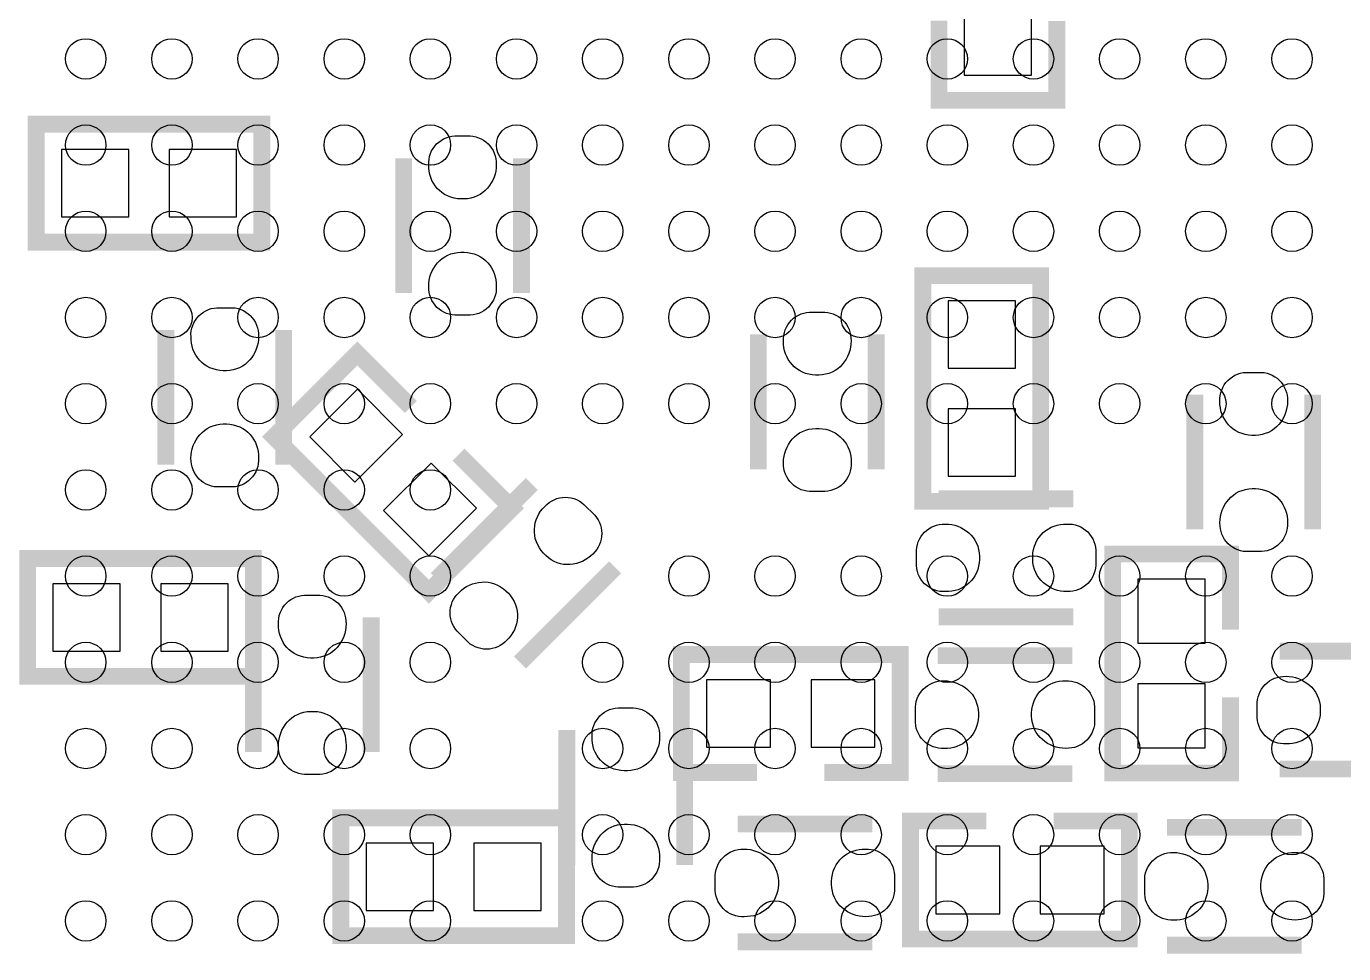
# Model space of a CAD drawing. Extents: x -0.1 to 50, y -4 to 55.
# Drawn here: x 11.78 to 21.72, y 30.02 to 37.02 of the extents above; entities that cross this region are included whole.
import ezdxf

# ---------------------------------------------------------------- set-up
doc = ezdxf.new("R2010")
doc.units = 0
for name, color, linetype in [('PG_ASSEMBLY_BOTTOM', 40, 'CONTINUOUS'), ('PIN_BOTTOM', 242, 'CONTINUOUS'), ('PIN_TOP', 84, 'CONTINUOUS')]:
    doc.layers.add(name, color=color, linetype=linetype)

msp = doc.modelspace()

# ---------------------------------------------------------------- linework, layer by layer
at = {"layer": 'PG_ASSEMBLY_BOTTOM', "const_width": 0.127}
for points in [[(18.665444, 37.059362), (18.665444, 36.458652), (19.554444, 36.458652), (19.554444, 37.055552)], [(11.855196, 36.278566), (11.855196, 35.389566), (13.556996, 35.389566), (13.556996, 36.278566), (11.855196, 36.278566)], [(14.626336, 36.02228), (14.626336, 35.00628)], [(15.515336, 35.00628), (15.515336, 36.02228)], [(18.54327, 33.434528), (19.43227, 33.434528), (19.43227, 35.136328), (18.54327, 35.136328), (18.54327, 33.434528)], [(12.833096, 34.72688), (12.833096, 33.71088)], [(13.722096, 33.71088), (13.722096, 34.72688)], [(17.302734, 34.693352), (17.302734, 33.677352)], [(18.191734, 33.677352), (18.191734, 34.693352)], [(14.681454, 34.145982), (14.27734, 34.550096), (13.64869, 33.921446), (14.816328, 32.753808), (15.444978, 33.382458), (15.040864, 33.786572)], [(20.595082, 34.239454), (20.595082, 33.223454)], [(21.484082, 33.223454), (21.484082, 34.239454)], [(15.594076, 33.5661), (14.87551, 32.847534)], [(19.679666, 33.453324), (18.663666, 33.453324)], [(20.863814, 32.466026), (20.863814, 33.037526), (19.974814, 33.037526), (19.974814, 31.386526), (20.863814, 31.386526), (20.863814, 31.958026)], [(11.790934, 33.004252), (11.790934, 32.115252), (13.492734, 32.115252), (13.492734, 33.004252), (11.790934, 33.004252)], [(15.50416, 32.218884), (16.222726, 32.93745)], [(13.492734, 32.559752), (13.492734, 31.543752)], [(14.381734, 31.543752), (14.381734, 32.559752)], [(18.663666, 32.564324), (19.679666, 32.564324)], [(17.801336, 31.390336), (18.372836, 31.390336), (18.372836, 32.279336), (16.721836, 32.279336), (16.721836, 31.390336), (17.293336, 31.390336)], [(19.671284, 32.270954), (18.655284, 32.270954)], [(22.250146, 32.30499), (21.234146, 32.30499)], [(15.858236, 31.709868), (15.858236, 30.693868)], [(16.747236, 30.693868), (16.747236, 31.709868)], [(18.655284, 31.381954), (19.671284, 31.381954)], [(21.234146, 31.41599), (22.250146, 31.41599)], [(15.854934, 30.159452), (15.854934, 31.048452), (14.153134, 31.048452), (14.153134, 30.159452), (15.854934, 30.159452)], [(18.161762, 31.002224), (17.145762, 31.002224)], [(19.021552, 31.024068), (18.450052, 31.024068), (18.450052, 30.135068), (20.101052, 30.135068), (20.101052, 31.024068), (19.529552, 31.024068)], [(21.401024, 30.976824), (20.385024, 30.976824)], [(17.145762, 30.113224), (18.161762, 30.113224)], [(20.385024, 30.087824), (21.401024, 30.087824)]]:
    msp.add_lwpolyline(points, dxfattribs=at)
at = {"layer": 'PIN_BOTTOM'}
for points in [[(18.855944, 36.649152), (19.363944, 36.649152), (19.363944, 37.157152), (18.855944, 37.157152)], [(15.324582, 35.99688), (15.325852, 35.97275), (15.324582, 35.948874), (15.321534, 35.924998), (15.3162, 35.901376), (15.30858, 35.878516), (15.299182, 35.856418), (15.287752, 35.835336), (15.274544, 35.81527), (15.259304, 35.796474), (15.242794, 35.778948), (15.224506, 35.7632), (15.204948, 35.74923), (15.182088, 35.7378), (15.158212, 35.728656), (15.133574, 35.721798), (15.108428, 35.716972), (15.083028, 35.714686), (15.057628, 35.714686), (15.032228, 35.716972), (15.007082, 35.721798), (14.982444, 35.728656), (14.958568, 35.7378), (14.935708, 35.74923), (14.915896, 35.762692), (14.897354, 35.777932), (14.880336, 35.79495), (14.865096, 35.813746), (14.851634, 35.833558), (14.840204, 35.854894), (14.830806, 35.876992), (14.823694, 35.899852), (14.818868, 35.923474), (14.816328, 35.94735), (14.816074, 35.97148), (14.81582, 35.993324), (14.818106, 36.014914), (14.822424, 36.03625), (14.829028, 36.056824), (14.837918, 36.07689), (14.848586, 36.095686), (14.861286, 36.113212), (14.875764, 36.129468), (14.89202, 36.1442), (14.909546, 36.1569), (14.928342, 36.167822), (14.948154, 36.176712), (14.968982, 36.18357), (14.990318, 36.187888), (15.011908, 36.190174), (15.128494, 36.190174), (15.14983, 36.188142), (15.170912, 36.18357), (15.191486, 36.176966), (15.211044, 36.16833), (15.22984, 36.157662), (15.247366, 36.145216), (15.263368, 36.130992), (15.277846, 36.11499), (15.290546, 36.097718), (15.301468, 36.079176), (15.310612, 36.059618), (15.31747, 36.039298), (15.322042, 36.018216)], [(12.553696, 35.580066), (12.553696, 36.088066), (12.045696, 36.088066), (12.045696, 35.580066)], [(13.366496, 35.580066), (13.366496, 36.088066), (12.858496, 36.088066), (12.858496, 35.580066)], [(14.81709, 35.03168), (14.81582, 35.05581), (14.81709, 35.079686), (14.820138, 35.103562), (14.825472, 35.127184), (14.833092, 35.150044), (14.84249, 35.172142), (14.85392, 35.193224), (14.867128, 35.21329), (14.882368, 35.232086), (14.898878, 35.249612), (14.917166, 35.26536), (14.936724, 35.27933), (14.959584, 35.29076), (14.98346, 35.299904), (15.008098, 35.306762), (15.033244, 35.311588), (15.058644, 35.313874), (15.084044, 35.313874), (15.109444, 35.311588), (15.13459, 35.306762), (15.159228, 35.299904), (15.183104, 35.29076), (15.205964, 35.27933), (15.225776, 35.265868), (15.244318, 35.250628), (15.261336, 35.23361), (15.276576, 35.214814), (15.290038, 35.195002), (15.301468, 35.173666), (15.310866, 35.151568), (15.317978, 35.128708), (15.322804, 35.105086), (15.325344, 35.08121), (15.325598, 35.05708), (15.325852, 35.035236), (15.323566, 35.013646), (15.319248, 34.99231), (15.312644, 34.971736), (15.303754, 34.95167), (15.293086, 34.932874), (15.280386, 34.915348), (15.265908, 34.899092), (15.249652, 34.88436), (15.232126, 34.87166), (15.21333, 34.860738), (15.193518, 34.851848), (15.17269, 34.84499), (15.151354, 34.840672), (15.129764, 34.838386), (15.013178, 34.838386), (14.991842, 34.840418), (14.97076, 34.84499), (14.950186, 34.851594), (14.930628, 34.86023), (14.911832, 34.870898), (14.894306, 34.883344), (14.878304, 34.897568), (14.863826, 34.91357), (14.851126, 34.930842), (14.840204, 34.949384), (14.83106, 34.968942), (14.824202, 34.989262), (14.81963, 35.010344)], [(13.531342, 34.70148), (13.532612, 34.67735), (13.531342, 34.653474), (13.528294, 34.629598), (13.52296, 34.605976), (13.51534, 34.583116), (13.505942, 34.561018), (13.494512, 34.539936), (13.481304, 34.51987), (13.466064, 34.501074), (13.449554, 34.483548), (13.431266, 34.4678), (13.411708, 34.45383), (13.388848, 34.4424), (13.364972, 34.433256), (13.340334, 34.426398), (13.315188, 34.421572), (13.289788, 34.419286), (13.264388, 34.419286), (13.238988, 34.421572), (13.213842, 34.426398), (13.189204, 34.433256), (13.165328, 34.4424), (13.142468, 34.45383), (13.122656, 34.467292), (13.104114, 34.482532), (13.087096, 34.49955), (13.071856, 34.518346), (13.058394, 34.538158), (13.046964, 34.559494), (13.037566, 34.581592), (13.030454, 34.604452), (13.025628, 34.628074), (13.023088, 34.65195), (13.022834, 34.67608), (13.02258, 34.697924), (13.024866, 34.719514), (13.029184, 34.74085), (13.035788, 34.761424), (13.044678, 34.78149), (13.055346, 34.800286), (13.068046, 34.817812), (13.082524, 34.834068), (13.09878, 34.8488), (13.116306, 34.8615), (13.135102, 34.872422), (13.154914, 34.881312), (13.175742, 34.88817), (13.197078, 34.892488), (13.218668, 34.894774), (13.335254, 34.894774), (13.35659, 34.892742), (13.377672, 34.88817), (13.398246, 34.881566), (13.417804, 34.87293), (13.4366, 34.862262), (13.454126, 34.849816), (13.470128, 34.835592), (13.484606, 34.81959), (13.497306, 34.802318), (13.508228, 34.783776), (13.517372, 34.764218), (13.52423, 34.743898), (13.528802, 34.722816)], [(19.24177, 34.945828), (18.73377, 34.945828), (18.73377, 34.437828), (19.24177, 34.437828)], [(18.00098, 34.667952), (18.00225, 34.643822), (18.00098, 34.619946), (17.997932, 34.59607), (17.992598, 34.572448), (17.984978, 34.549588), (17.97558, 34.52749), (17.96415, 34.506408), (17.950942, 34.486342), (17.935702, 34.467546), (17.919192, 34.45002), (17.900904, 34.434272), (17.881346, 34.420302), (17.858486, 34.408872), (17.83461, 34.399728), (17.809972, 34.39287), (17.784826, 34.388044), (17.759426, 34.385758), (17.734026, 34.385758), (17.708626, 34.388044), (17.68348, 34.39287), (17.658842, 34.399728), (17.634966, 34.408872), (17.612106, 34.420302), (17.592294, 34.433764), (17.573752, 34.449004), (17.556734, 34.466022), (17.541494, 34.484818), (17.528032, 34.50463), (17.516602, 34.525966), (17.507204, 34.548064), (17.500092, 34.570924), (17.495266, 34.594546), (17.492726, 34.618422), (17.492472, 34.642552), (17.492218, 34.664396), (17.494504, 34.685986), (17.498822, 34.707322), (17.505426, 34.727896), (17.514316, 34.747962), (17.524984, 34.766758), (17.537684, 34.784284), (17.552162, 34.80054), (17.568418, 34.815272), (17.585944, 34.827972), (17.60474, 34.838894), (17.624552, 34.847784), (17.64538, 34.854642), (17.666716, 34.85896), (17.688306, 34.861246), (17.804892, 34.861246), (17.826228, 34.859214), (17.84731, 34.854642), (17.867884, 34.848038), (17.887442, 34.839402), (17.906238, 34.828734), (17.923764, 34.816288), (17.939766, 34.802064), (17.954244, 34.786062), (17.966944, 34.76879), (17.977866, 34.750248), (17.98701, 34.73069), (17.993868, 34.71037), (17.99844, 34.689288)], [(21.293328, 34.214054), (21.294598, 34.189924), (21.293328, 34.166048), (21.29028, 34.142172), (21.284946, 34.11855), (21.277326, 34.09569), (21.267928, 34.073592), (21.256498, 34.05251), (21.24329, 34.032444), (21.22805, 34.013648), (21.21154, 33.996122), (21.193252, 33.980374), (21.173694, 33.966404), (21.150834, 33.954974), (21.126958, 33.94583), (21.10232, 33.938972), (21.077174, 33.934146), (21.051774, 33.93186), (21.026374, 33.93186), (21.000974, 33.934146), (20.975828, 33.938972), (20.95119, 33.94583), (20.927314, 33.954974), (20.904454, 33.966404), (20.884642, 33.979866), (20.8661, 33.995106), (20.849082, 34.012124), (20.833842, 34.03092), (20.82038, 34.050732), (20.80895, 34.072068), (20.799552, 34.094166), (20.79244, 34.117026), (20.787614, 34.140648), (20.785074, 34.164524), (20.78482, 34.188654), (20.784566, 34.210498), (20.786852, 34.232088), (20.79117, 34.253424), (20.797774, 34.273998), (20.806664, 34.294064), (20.817332, 34.31286), (20.830032, 34.330386), (20.84451, 34.346642), (20.860766, 34.361374), (20.878292, 34.374074), (20.897088, 34.384996), (20.9169, 34.393886), (20.937728, 34.400744), (20.959064, 34.405062), (20.980654, 34.407348), (21.09724, 34.407348), (21.118576, 34.405316), (21.139658, 34.400744), (21.160232, 34.39414), (21.17979, 34.385504), (21.198586, 34.374836), (21.216112, 34.36239), (21.232114, 34.348166), (21.246592, 34.332164), (21.259292, 34.314892), (21.270214, 34.29635), (21.279358, 34.276792), (21.286216, 34.256472), (21.290788, 34.23539)], [(14.25947, 33.580106), (14.61868, 33.939316), (14.27743, 34.280566), (13.91822, 33.921356)], [(19.24177, 34.133028), (18.73377, 34.133028), (18.73377, 33.625028), (19.24177, 33.625028)], [(13.02385, 33.73628), (13.02258, 33.76041), (13.02385, 33.784286), (13.026898, 33.808162), (13.032232, 33.831784), (13.039852, 33.854644), (13.04925, 33.876742), (13.06068, 33.897824), (13.073888, 33.91789), (13.089128, 33.936686), (13.105638, 33.954212), (13.123926, 33.96996), (13.143484, 33.98393), (13.166344, 33.99536), (13.19022, 34.004504), (13.214858, 34.011362), (13.240004, 34.016188), (13.265404, 34.018474), (13.290804, 34.018474), (13.316204, 34.016188), (13.34135, 34.011362), (13.365988, 34.004504), (13.389864, 33.99536), (13.412724, 33.98393), (13.432536, 33.970468), (13.451078, 33.955228), (13.468096, 33.93821), (13.483336, 33.919414), (13.496798, 33.899602), (13.508228, 33.878266), (13.517626, 33.856168), (13.524738, 33.833308), (13.529564, 33.809686), (13.532104, 33.78581), (13.532358, 33.76168), (13.532612, 33.739836), (13.530326, 33.718246), (13.526008, 33.69691), (13.519404, 33.676336), (13.510514, 33.65627), (13.499846, 33.637474), (13.487146, 33.619948), (13.472668, 33.603692), (13.456412, 33.58896), (13.438886, 33.57626), (13.42009, 33.565338), (13.400278, 33.556448), (13.37945, 33.54959), (13.358114, 33.545272), (13.336524, 33.542986), (13.219938, 33.542986), (13.198602, 33.545018), (13.17752, 33.54959), (13.156946, 33.556194), (13.137388, 33.56483), (13.118592, 33.575498), (13.101066, 33.587944), (13.085064, 33.602168), (13.070586, 33.61817), (13.057886, 33.635442), (13.046964, 33.653984), (13.03782, 33.673542), (13.030962, 33.693862), (13.02639, 33.714944)], [(17.493488, 33.702752), (17.492218, 33.726882), (17.493488, 33.750758), (17.496536, 33.774634), (17.50187, 33.798256), (17.50949, 33.821116), (17.518888, 33.843214), (17.530318, 33.864296), (17.543526, 33.884362), (17.558766, 33.903158), (17.575276, 33.920684), (17.593564, 33.936432), (17.613122, 33.950402), (17.635982, 33.961832), (17.659858, 33.970976), (17.684496, 33.977834), (17.709642, 33.98266), (17.735042, 33.984946), (17.760442, 33.984946), (17.785842, 33.98266), (17.810988, 33.977834), (17.835626, 33.970976), (17.859502, 33.961832), (17.882362, 33.950402), (17.902174, 33.93694), (17.920716, 33.9217), (17.937734, 33.904682), (17.952974, 33.885886), (17.966436, 33.866074), (17.977866, 33.844738), (17.987264, 33.82264), (17.994376, 33.79978), (17.999202, 33.776158), (18.001742, 33.752282), (18.001996, 33.728152), (18.00225, 33.706308), (17.999964, 33.684718), (17.995646, 33.663382), (17.989042, 33.642808), (17.980152, 33.622742), (17.969484, 33.603946), (17.956784, 33.58642), (17.942306, 33.570164), (17.92605, 33.555432), (17.908524, 33.542732), (17.889728, 33.53181), (17.869916, 33.52292), (17.849088, 33.516062), (17.827752, 33.511744), (17.806162, 33.509458), (17.689576, 33.509458), (17.66824, 33.51149), (17.647158, 33.516062), (17.626584, 33.522666), (17.607026, 33.531302), (17.58823, 33.54197), (17.570704, 33.554416), (17.554702, 33.56864), (17.540224, 33.584642), (17.527524, 33.601914), (17.516602, 33.620456), (17.507458, 33.640014), (17.5006, 33.660334), (17.496028, 33.681416)], [(14.816238, 33.023338), (15.175448, 33.382548), (14.834198, 33.723798), (14.474988, 33.364588)], [(20.785836, 33.248854), (20.784566, 33.272984), (20.785836, 33.29686), (20.788884, 33.320736), (20.794218, 33.344358), (20.801838, 33.367218), (20.811236, 33.389316), (20.822666, 33.410398), (20.835874, 33.430464), (20.851114, 33.44926), (20.867624, 33.466786), (20.885912, 33.482534), (20.90547, 33.496504), (20.92833, 33.507934), (20.952206, 33.517078), (20.976844, 33.523936), (21.00199, 33.528762), (21.02739, 33.531048), (21.05279, 33.531048), (21.07819, 33.528762), (21.103336, 33.523936), (21.127974, 33.517078), (21.15185, 33.507934), (21.17471, 33.496504), (21.194522, 33.483042), (21.213064, 33.467802), (21.230082, 33.450784), (21.245322, 33.431988), (21.258784, 33.412176), (21.270214, 33.39084), (21.279612, 33.368742), (21.286724, 33.345882), (21.29155, 33.32226), (21.29409, 33.298384), (21.294344, 33.274254), (21.294598, 33.25241), (21.292312, 33.23082), (21.287994, 33.209484), (21.28139, 33.18891), (21.2725, 33.168844), (21.261832, 33.150048), (21.249132, 33.132522), (21.234654, 33.116266), (21.218398, 33.101534), (21.200872, 33.088834), (21.182076, 33.077912), (21.162264, 33.069022), (21.141436, 33.062164), (21.1201, 33.057846), (21.09851, 33.05556), (20.981924, 33.05556), (20.960588, 33.057592), (20.939506, 33.062164), (20.918932, 33.068768), (20.899374, 33.077404), (20.880578, 33.088072), (20.863052, 33.100518), (20.84705, 33.114742), (20.832572, 33.130744), (20.819872, 33.148016), (20.80895, 33.166558), (20.799806, 33.186116), (20.792948, 33.206436), (20.788376, 33.227518)], [(16.069818, 33.05429), (16.053816, 33.03651), (16.036036, 33.020508), (16.016986, 33.005776), (15.996412, 32.992822), (15.974822, 32.9819), (15.95247, 32.97301), (15.92961, 32.966152), (15.905988, 32.961326), (15.882112, 32.958786), (15.857982, 32.958024), (15.833852, 32.959802), (15.81023, 32.963866), (15.785846, 32.971994), (15.762478, 32.982408), (15.74038, 32.994854), (15.719044, 33.009332), (15.699486, 33.025588), (15.681452, 33.043622), (15.665196, 33.06318), (15.650718, 33.084262), (15.638272, 33.106614), (15.627858, 33.129982), (15.61973, 33.154112), (15.615158, 33.177734), (15.612872, 33.20161), (15.612872, 33.22574), (15.615412, 33.24987), (15.619984, 33.273238), (15.626842, 33.296606), (15.635986, 33.318704), (15.647162, 33.34004), (15.66037, 33.360106), (15.675356, 33.378648), (15.692374, 33.39592), (15.707614, 33.411668), (15.724378, 33.425384), (15.742666, 33.437322), (15.761716, 33.447228), (15.78229, 33.455102), (15.803118, 33.460944), (15.824454, 33.464246), (15.846298, 33.465516), (15.868142, 33.4645), (15.889478, 33.460944), (15.91056, 33.455356), (15.93088, 33.447736), (15.950438, 33.43783), (15.968472, 33.425892), (15.98549, 33.412176), (16.067786, 33.329626), (16.081502, 33.313116), (16.093186, 33.295082), (16.103092, 33.275778), (16.110712, 33.255966), (16.116554, 33.235138), (16.12011, 33.213802), (16.12138, 33.192466), (16.120364, 33.170876), (16.117062, 33.149794), (16.111728, 33.128966), (16.104362, 33.108646), (16.09471, 33.089342), (16.083026, 33.071308)], [(18.689066, 33.26257), (18.713196, 33.26384), (18.737072, 33.26257), (18.760948, 33.259522), (18.78457, 33.254188), (18.80743, 33.246568), (18.829528, 33.23717), (18.85061, 33.22574), (18.870676, 33.212532), (18.889472, 33.197292), (18.906998, 33.180782), (18.922746, 33.162494), (18.936716, 33.142936), (18.948146, 33.120076), (18.95729, 33.0962), (18.964148, 33.071562), (18.968974, 33.046416), (18.97126, 33.021016), (18.97126, 32.995616), (18.968974, 32.970216), (18.964148, 32.94507), (18.95729, 32.920432), (18.948146, 32.896556), (18.936716, 32.873696), (18.923254, 32.853884), (18.908014, 32.835342), (18.890996, 32.818324), (18.8722, 32.803084), (18.852388, 32.789622), (18.831052, 32.778192), (18.808954, 32.768794), (18.786094, 32.761682), (18.762472, 32.756856), (18.738596, 32.754316), (18.714466, 32.754062), (18.692622, 32.753808), (18.671032, 32.756094), (18.649696, 32.760412), (18.629122, 32.767016), (18.609056, 32.775906), (18.59026, 32.786574), (18.572734, 32.799274), (18.556478, 32.813752), (18.541746, 32.830008), (18.529046, 32.847534), (18.518124, 32.86633), (18.509234, 32.886142), (18.502376, 32.90697), (18.498058, 32.928306), (18.495772, 32.949896), (18.495772, 33.066482), (18.497804, 33.087818), (18.502376, 33.1089), (18.50898, 33.129474), (18.517616, 33.149032), (18.528284, 33.167828), (18.54073, 33.185354), (18.554954, 33.201356), (18.570956, 33.215834), (18.588228, 33.228534), (18.60677, 33.239456), (18.626328, 33.2486), (18.646648, 33.255458), (18.66773, 33.26003)], [(19.654266, 32.755078), (19.630136, 32.753808), (19.60626, 32.755078), (19.582384, 32.758126), (19.558762, 32.76346), (19.535902, 32.77108), (19.513804, 32.780478), (19.492722, 32.791908), (19.472656, 32.805116), (19.45386, 32.820356), (19.436334, 32.836866), (19.420586, 32.855154), (19.406616, 32.874712), (19.395186, 32.897572), (19.386042, 32.921448), (19.379184, 32.946086), (19.374358, 32.971232), (19.372072, 32.996632), (19.372072, 33.022032), (19.374358, 33.047432), (19.379184, 33.072578), (19.386042, 33.097216), (19.395186, 33.121092), (19.406616, 33.143952), (19.420078, 33.163764), (19.435318, 33.182306), (19.452336, 33.199324), (19.471132, 33.214564), (19.490944, 33.228026), (19.51228, 33.239456), (19.534378, 33.248854), (19.557238, 33.255966), (19.58086, 33.260792), (19.604736, 33.263332), (19.628866, 33.263586), (19.65071, 33.26384), (19.6723, 33.261554), (19.693636, 33.257236), (19.71421, 33.250632), (19.734276, 33.241742), (19.753072, 33.231074), (19.770598, 33.218374), (19.786854, 33.203896), (19.801586, 33.18764), (19.814286, 33.170114), (19.825208, 33.151318), (19.834098, 33.131506), (19.840956, 33.110678), (19.845274, 33.089342), (19.84756, 33.067752), (19.84756, 32.951166), (19.845528, 32.92983), (19.840956, 32.908748), (19.834352, 32.888174), (19.825716, 32.868616), (19.815048, 32.84982), (19.802602, 32.832294), (19.788378, 32.816292), (19.772376, 32.801814), (19.755104, 32.789114), (19.736562, 32.778192), (19.717004, 32.769048), (19.696684, 32.76219), (19.675602, 32.757618)], [(12.489434, 32.305752), (12.489434, 32.813752), (11.981434, 32.813752), (11.981434, 32.305752)], [(13.302234, 32.305752), (13.302234, 32.813752), (12.794234, 32.813752), (12.794234, 32.305752)], [(15.028418, 32.730694), (15.04442, 32.748474), (15.0622, 32.764476), (15.08125, 32.779208), (15.101824, 32.792162), (15.123414, 32.803084), (15.145766, 32.811974), (15.168626, 32.818832), (15.192248, 32.823658), (15.216124, 32.826198), (15.240254, 32.82696), (15.264384, 32.825182), (15.288006, 32.821118), (15.31239, 32.81299), (15.335758, 32.802576), (15.357856, 32.79013), (15.379192, 32.775652), (15.39875, 32.759396), (15.416784, 32.741362), (15.43304, 32.721804), (15.447518, 32.700722), (15.459964, 32.67837), (15.470378, 32.655002), (15.478506, 32.630872), (15.483078, 32.60725), (15.485364, 32.583374), (15.485364, 32.559244), (15.482824, 32.535114), (15.478252, 32.511746), (15.471394, 32.488378), (15.46225, 32.46628), (15.451074, 32.444944), (15.437866, 32.424878), (15.42288, 32.406336), (15.405862, 32.389064), (15.390622, 32.373316), (15.373858, 32.3596), (15.35557, 32.347662), (15.33652, 32.337756), (15.315946, 32.329882), (15.295118, 32.32404), (15.273782, 32.320738), (15.251938, 32.319468), (15.230094, 32.320484), (15.208758, 32.32404), (15.187676, 32.329628), (15.167356, 32.337248), (15.147798, 32.347154), (15.129764, 32.359092), (15.112746, 32.372808), (15.03045, 32.455358), (15.016734, 32.471868), (15.00505, 32.489902), (14.995144, 32.509206), (14.987524, 32.529018), (14.981682, 32.549846), (14.978126, 32.571182), (14.976856, 32.592518), (14.977872, 32.614108), (14.981174, 32.63519), (14.986508, 32.656018), (14.993874, 32.676338), (15.003526, 32.695642), (15.01521, 32.713676)], [(20.165314, 32.364426), (20.673314, 32.364426), (20.673314, 32.847026), (20.165314, 32.847026)], [(14.19098, 32.534352), (14.19225, 32.510222), (14.19098, 32.486346), (14.187932, 32.46247), (14.182598, 32.438848), (14.174978, 32.415988), (14.16558, 32.39389), (14.15415, 32.372808), (14.140942, 32.352742), (14.125702, 32.333946), (14.109192, 32.31642), (14.090904, 32.300672), (14.071346, 32.286702), (14.048486, 32.275272), (14.02461, 32.266128), (13.999972, 32.25927), (13.974826, 32.254444), (13.949426, 32.252158), (13.924026, 32.252158), (13.898626, 32.254444), (13.87348, 32.25927), (13.848842, 32.266128), (13.824966, 32.275272), (13.802106, 32.286702), (13.782294, 32.300164), (13.763752, 32.315404), (13.746734, 32.332422), (13.731494, 32.351218), (13.718032, 32.37103), (13.706602, 32.392366), (13.697204, 32.414464), (13.690092, 32.437324), (13.685266, 32.460946), (13.682726, 32.484822), (13.682472, 32.508952), (13.682218, 32.530796), (13.684504, 32.552386), (13.688822, 32.573722), (13.695426, 32.594296), (13.704316, 32.614362), (13.714984, 32.633158), (13.727684, 32.650684), (13.742162, 32.66694), (13.758418, 32.681672), (13.775944, 32.694372), (13.79474, 32.705294), (13.814552, 32.714184), (13.83538, 32.721042), (13.856716, 32.72536), (13.878306, 32.727646), (13.994892, 32.727646), (14.016228, 32.725614), (14.03731, 32.721042), (14.057884, 32.714438), (14.077442, 32.705802), (14.096238, 32.695134), (14.113764, 32.682688), (14.129766, 32.668464), (14.144244, 32.652462), (14.156944, 32.63519), (14.167866, 32.616648), (14.17701, 32.59709), (14.183868, 32.57677), (14.18844, 32.555688)], [(21.259546, 32.114236), (21.283676, 32.115506), (21.307552, 32.114236), (21.331428, 32.111188), (21.35505, 32.105854), (21.37791, 32.098234), (21.400008, 32.088836), (21.42109, 32.077406), (21.441156, 32.064198), (21.459952, 32.048958), (21.477478, 32.032448), (21.493226, 32.01416), (21.507196, 31.994602), (21.518626, 31.971742), (21.52777, 31.947866), (21.534628, 31.923228), (21.539454, 31.898082), (21.54174, 31.872682), (21.54174, 31.847282), (21.539454, 31.821882), (21.534628, 31.796736), (21.52777, 31.772098), (21.518626, 31.748222), (21.507196, 31.725362), (21.493734, 31.70555), (21.478494, 31.687008), (21.461476, 31.66999), (21.44268, 31.65475), (21.422868, 31.641288), (21.401532, 31.629858), (21.379434, 31.62046), (21.356574, 31.613348), (21.332952, 31.608522), (21.309076, 31.605982), (21.284946, 31.605728), (21.263102, 31.605474), (21.241512, 31.60776), (21.220176, 31.612078), (21.199602, 31.618682), (21.179536, 31.627572), (21.16074, 31.63824), (21.143214, 31.65094), (21.126958, 31.665418), (21.112226, 31.681674), (21.099526, 31.6992), (21.088604, 31.717996), (21.079714, 31.737808), (21.072856, 31.758636), (21.068538, 31.779972), (21.066252, 31.801562), (21.066252, 31.918148), (21.068284, 31.939484), (21.072856, 31.960566), (21.07946, 31.98114), (21.088096, 32.000698), (21.098764, 32.019494), (21.11121, 32.03702), (21.125434, 32.053022), (21.141436, 32.0675), (21.158708, 32.0802), (21.17725, 32.091122), (21.196808, 32.100266), (21.217128, 32.107124), (21.23821, 32.111696)], [(16.912336, 32.088836), (16.912336, 31.580836), (17.394936, 31.580836), (17.394936, 32.088836)], [(17.699736, 32.088836), (17.699736, 31.580836), (18.182336, 31.580836), (18.182336, 32.088836)], [(18.680684, 32.0802), (18.704814, 32.08147), (18.72869, 32.0802), (18.752566, 32.077152), (18.776188, 32.071818), (18.799048, 32.064198), (18.821146, 32.0548), (18.842228, 32.04337), (18.862294, 32.030162), (18.88109, 32.014922), (18.898616, 31.998412), (18.914364, 31.980124), (18.928334, 31.960566), (18.939764, 31.937706), (18.948908, 31.91383), (18.955766, 31.889192), (18.960592, 31.864046), (18.962878, 31.838646), (18.962878, 31.813246), (18.960592, 31.787846), (18.955766, 31.7627), (18.948908, 31.738062), (18.939764, 31.714186), (18.928334, 31.691326), (18.914872, 31.671514), (18.899632, 31.652972), (18.882614, 31.635954), (18.863818, 31.620714), (18.844006, 31.607252), (18.82267, 31.595822), (18.800572, 31.586424), (18.777712, 31.579312), (18.75409, 31.574486), (18.730214, 31.571946), (18.706084, 31.571692), (18.68424, 31.571438), (18.66265, 31.573724), (18.641314, 31.578042), (18.62074, 31.584646), (18.600674, 31.593536), (18.581878, 31.604204), (18.564352, 31.616904), (18.548096, 31.631382), (18.533364, 31.647638), (18.520664, 31.665164), (18.509742, 31.68396), (18.500852, 31.703772), (18.493994, 31.7246), (18.489676, 31.745936), (18.48739, 31.767526), (18.48739, 31.884112), (18.489422, 31.905448), (18.493994, 31.92653), (18.500598, 31.947104), (18.509234, 31.966662), (18.519902, 31.985458), (18.532348, 32.002984), (18.546572, 32.018986), (18.562574, 32.033464), (18.579846, 32.046164), (18.598388, 32.057086), (18.617946, 32.06623), (18.638266, 32.073088), (18.659348, 32.07766)], [(19.645884, 31.572708), (19.621754, 31.571438), (19.597878, 31.572708), (19.574002, 31.575756), (19.55038, 31.58109), (19.52752, 31.58871), (19.505422, 31.598108), (19.48434, 31.609538), (19.464274, 31.622746), (19.445478, 31.637986), (19.427952, 31.654496), (19.412204, 31.672784), (19.398234, 31.692342), (19.386804, 31.715202), (19.37766, 31.739078), (19.370802, 31.763716), (19.365976, 31.788862), (19.36369, 31.814262), (19.36369, 31.839662), (19.365976, 31.865062), (19.370802, 31.890208), (19.37766, 31.914846), (19.386804, 31.938722), (19.398234, 31.961582), (19.411696, 31.981394), (19.426936, 31.999936), (19.443954, 32.016954), (19.46275, 32.032194), (19.482562, 32.045656), (19.503898, 32.057086), (19.525996, 32.066484), (19.548856, 32.073596), (19.572478, 32.078422), (19.596354, 32.080962), (19.620484, 32.081216), (19.642328, 32.08147), (19.663918, 32.079184), (19.685254, 32.074866), (19.705828, 32.068262), (19.725894, 32.059372), (19.74469, 32.048704), (19.762216, 32.036004), (19.778472, 32.021526), (19.793204, 32.00527), (19.805904, 31.987744), (19.816826, 31.968948), (19.825716, 31.949136), (19.832574, 31.928308), (19.836892, 31.906972), (19.839178, 31.885382), (19.839178, 31.768796), (19.837146, 31.74746), (19.832574, 31.726378), (19.82597, 31.705804), (19.817334, 31.686246), (19.806666, 31.66745), (19.79422, 31.649924), (19.779996, 31.633922), (19.763994, 31.619444), (19.746722, 31.606744), (19.72818, 31.595822), (19.708622, 31.586678), (19.688302, 31.57982), (19.66722, 31.575248)], [(20.165314, 31.577026), (20.673314, 31.577026), (20.673314, 32.059626), (20.165314, 32.059626)], [(13.683488, 31.569152), (13.682218, 31.593282), (13.683488, 31.617158), (13.686536, 31.641034), (13.69187, 31.664656), (13.69949, 31.687516), (13.708888, 31.709614), (13.720318, 31.730696), (13.733526, 31.750762), (13.748766, 31.769558), (13.765276, 31.787084), (13.783564, 31.802832), (13.803122, 31.816802), (13.825982, 31.828232), (13.849858, 31.837376), (13.874496, 31.844234), (13.899642, 31.84906), (13.925042, 31.851346), (13.950442, 31.851346), (13.975842, 31.84906), (14.000988, 31.844234), (14.025626, 31.837376), (14.049502, 31.828232), (14.072362, 31.816802), (14.092174, 31.80334), (14.110716, 31.7881), (14.127734, 31.771082), (14.142974, 31.752286), (14.156436, 31.732474), (14.167866, 31.711138), (14.177264, 31.68904), (14.184376, 31.66618), (14.189202, 31.642558), (14.191742, 31.618682), (14.191996, 31.594552), (14.19225, 31.572708), (14.189964, 31.551118), (14.185646, 31.529782), (14.179042, 31.509208), (14.170152, 31.489142), (14.159484, 31.470346), (14.146784, 31.45282), (14.132306, 31.436564), (14.11605, 31.421832), (14.098524, 31.409132), (14.079728, 31.39821), (14.059916, 31.38932), (14.039088, 31.382462), (14.017752, 31.378144), (13.996162, 31.375858), (13.879576, 31.375858), (13.85824, 31.37789), (13.837158, 31.382462), (13.816584, 31.389066), (13.797026, 31.397702), (13.77823, 31.40837), (13.760704, 31.420816), (13.744702, 31.43504), (13.730224, 31.451042), (13.717524, 31.468314), (13.706602, 31.486856), (13.697458, 31.506414), (13.6906, 31.526734), (13.686028, 31.547816)], [(16.556482, 31.684468), (16.557752, 31.660338), (16.556482, 31.636462), (16.553434, 31.612586), (16.5481, 31.588964), (16.54048, 31.566104), (16.531082, 31.544006), (16.519652, 31.522924), (16.506444, 31.502858), (16.491204, 31.484062), (16.474694, 31.466536), (16.456406, 31.450788), (16.436848, 31.436818), (16.413988, 31.425388), (16.390112, 31.416244), (16.365474, 31.409386), (16.340328, 31.40456), (16.314928, 31.402274), (16.289528, 31.402274), (16.264128, 31.40456), (16.238982, 31.409386), (16.214344, 31.416244), (16.190468, 31.425388), (16.167608, 31.436818), (16.147796, 31.45028), (16.129254, 31.46552), (16.112236, 31.482538), (16.096996, 31.501334), (16.083534, 31.521146), (16.072104, 31.542482), (16.062706, 31.56458), (16.055594, 31.58744), (16.050768, 31.611062), (16.048228, 31.634938), (16.047974, 31.659068), (16.04772, 31.680912), (16.050006, 31.702502), (16.054324, 31.723838), (16.060928, 31.744412), (16.069818, 31.764478), (16.080486, 31.783274), (16.093186, 31.8008), (16.107664, 31.817056), (16.12392, 31.831788), (16.141446, 31.844488), (16.160242, 31.85541), (16.180054, 31.8643), (16.200882, 31.871158), (16.222218, 31.875476), (16.243808, 31.877762), (16.360394, 31.877762), (16.38173, 31.87573), (16.402812, 31.871158), (16.423386, 31.864554), (16.442944, 31.855918), (16.46174, 31.84525), (16.479266, 31.832804), (16.495268, 31.81858), (16.509746, 31.802578), (16.522446, 31.785306), (16.533368, 31.766764), (16.542512, 31.747206), (16.54937, 31.726886), (16.553942, 31.705804)], [(16.04899, 30.719268), (16.04772, 30.743398), (16.04899, 30.767274), (16.052038, 30.79115), (16.057372, 30.814772), (16.064992, 30.837632), (16.07439, 30.85973), (16.08582, 30.880812), (16.099028, 30.900878), (16.114268, 30.919674), (16.130778, 30.9372), (16.149066, 30.952948), (16.168624, 30.966918), (16.191484, 30.978348), (16.21536, 30.987492), (16.239998, 30.99435), (16.265144, 30.999176), (16.290544, 31.001462), (16.315944, 31.001462), (16.341344, 30.999176), (16.36649, 30.99435), (16.391128, 30.987492), (16.415004, 30.978348), (16.437864, 30.966918), (16.457676, 30.953456), (16.476218, 30.938216), (16.493236, 30.921198), (16.508476, 30.902402), (16.521938, 30.88259), (16.533368, 30.861254), (16.542766, 30.839156), (16.549878, 30.816296), (16.554704, 30.792674), (16.557244, 30.768798), (16.557498, 30.744668), (16.557752, 30.722824), (16.555466, 30.701234), (16.551148, 30.679898), (16.544544, 30.659324), (16.535654, 30.639258), (16.524986, 30.620462), (16.512286, 30.602936), (16.497808, 30.58668), (16.481552, 30.571948), (16.464026, 30.559248), (16.44523, 30.548326), (16.425418, 30.539436), (16.40459, 30.532578), (16.383254, 30.52826), (16.361664, 30.525974), (16.245078, 30.525974), (16.223742, 30.528006), (16.20266, 30.532578), (16.182086, 30.539182), (16.162528, 30.547818), (16.143732, 30.558486), (16.126206, 30.570932), (16.110204, 30.585156), (16.095726, 30.601158), (16.083026, 30.61843), (16.072104, 30.636972), (16.06296, 30.65653), (16.056102, 30.67685), (16.05153, 30.697932)], [(14.343634, 30.857952), (14.343634, 30.349952), (14.851634, 30.349952), (14.851634, 30.857952)], [(15.156434, 30.857952), (15.156434, 30.349952), (15.664434, 30.349952), (15.664434, 30.857952)], [(17.171162, 30.81147), (17.195292, 30.81274), (17.219168, 30.81147), (17.243044, 30.808422), (17.266666, 30.803088), (17.289526, 30.795468), (17.311624, 30.78607), (17.332706, 30.77464), (17.352772, 30.761432), (17.371568, 30.746192), (17.389094, 30.729682), (17.404842, 30.711394), (17.418812, 30.691836), (17.430242, 30.668976), (17.439386, 30.6451), (17.446244, 30.620462), (17.45107, 30.595316), (17.453356, 30.569916), (17.453356, 30.544516), (17.45107, 30.519116), (17.446244, 30.49397), (17.439386, 30.469332), (17.430242, 30.445456), (17.418812, 30.422596), (17.40535, 30.402784), (17.39011, 30.384242), (17.373092, 30.367224), (17.354296, 30.351984), (17.334484, 30.338522), (17.313148, 30.327092), (17.29105, 30.317694), (17.26819, 30.310582), (17.244568, 30.305756), (17.220692, 30.303216), (17.196562, 30.302962), (17.174718, 30.302708), (17.153128, 30.304994), (17.131792, 30.309312), (17.111218, 30.315916), (17.091152, 30.324806), (17.072356, 30.335474), (17.05483, 30.348174), (17.038574, 30.362652), (17.023842, 30.378908), (17.011142, 30.396434), (17.00022, 30.41523), (16.99133, 30.435042), (16.984472, 30.45587), (16.980154, 30.477206), (16.977868, 30.498796), (16.977868, 30.615382), (16.9799, 30.636718), (16.984472, 30.6578), (16.991076, 30.678374), (16.999712, 30.697932), (17.01038, 30.716728), (17.022826, 30.734254), (17.03705, 30.750256), (17.053052, 30.764734), (17.070324, 30.777434), (17.088866, 30.788356), (17.108424, 30.7975), (17.128744, 30.804358), (17.149826, 30.80893)], [(18.136362, 30.303978), (18.112232, 30.302708), (18.088356, 30.303978), (18.06448, 30.307026), (18.040858, 30.31236), (18.017998, 30.31998), (17.9959, 30.329378), (17.974818, 30.340808), (17.954752, 30.354016), (17.935956, 30.369256), (17.91843, 30.385766), (17.902682, 30.404054), (17.888712, 30.423612), (17.877282, 30.446472), (17.868138, 30.470348), (17.86128, 30.494986), (17.856454, 30.520132), (17.854168, 30.545532), (17.854168, 30.570932), (17.856454, 30.596332), (17.86128, 30.621478), (17.868138, 30.646116), (17.877282, 30.669992), (17.888712, 30.692852), (17.902174, 30.712664), (17.917414, 30.731206), (17.934432, 30.748224), (17.953228, 30.763464), (17.97304, 30.776926), (17.994376, 30.788356), (18.016474, 30.797754), (18.039334, 30.804866), (18.062956, 30.809692), (18.086832, 30.812232), (18.110962, 30.812486), (18.132806, 30.81274), (18.154396, 30.810454), (18.175732, 30.806136), (18.196306, 30.799532), (18.216372, 30.790642), (18.235168, 30.779974), (18.252694, 30.767274), (18.26895, 30.752796), (18.283682, 30.73654), (18.296382, 30.719014), (18.307304, 30.700218), (18.316194, 30.680406), (18.323052, 30.659578), (18.32737, 30.638242), (18.329656, 30.616652), (18.329656, 30.500066), (18.327624, 30.47873), (18.323052, 30.457648), (18.316448, 30.437074), (18.307812, 30.417516), (18.297144, 30.39872), (18.284698, 30.381194), (18.270474, 30.365192), (18.254472, 30.350714), (18.2372, 30.338014), (18.218658, 30.327092), (18.1991, 30.317948), (18.17878, 30.31109), (18.157698, 30.306518)], [(19.123152, 30.325568), (19.123152, 30.833568), (18.640552, 30.833568), (18.640552, 30.325568)], [(19.910552, 30.325568), (19.910552, 30.833568), (19.427952, 30.833568), (19.427952, 30.325568)], [(20.410424, 30.78607), (20.434554, 30.78734), (20.45843, 30.78607), (20.482306, 30.783022), (20.505928, 30.777688), (20.528788, 30.770068), (20.550886, 30.76067), (20.571968, 30.74924), (20.592034, 30.736032), (20.61083, 30.720792), (20.628356, 30.704282), (20.644104, 30.685994), (20.658074, 30.666436), (20.669504, 30.643576), (20.678648, 30.6197), (20.685506, 30.595062), (20.690332, 30.569916), (20.692618, 30.544516), (20.692618, 30.519116), (20.690332, 30.493716), (20.685506, 30.46857), (20.678648, 30.443932), (20.669504, 30.420056), (20.658074, 30.397196), (20.644612, 30.377384), (20.629372, 30.358842), (20.612354, 30.341824), (20.593558, 30.326584), (20.573746, 30.313122), (20.55241, 30.301692), (20.530312, 30.292294), (20.507452, 30.285182), (20.48383, 30.280356), (20.459954, 30.277816), (20.435824, 30.277562), (20.41398, 30.277308), (20.39239, 30.279594), (20.371054, 30.283912), (20.35048, 30.290516), (20.330414, 30.299406), (20.311618, 30.310074), (20.294092, 30.322774), (20.277836, 30.337252), (20.263104, 30.353508), (20.250404, 30.371034), (20.239482, 30.38983), (20.230592, 30.409642), (20.223734, 30.43047), (20.219416, 30.451806), (20.21713, 30.473396), (20.21713, 30.589982), (20.219162, 30.611318), (20.223734, 30.6324), (20.230338, 30.652974), (20.238974, 30.672532), (20.249642, 30.691328), (20.262088, 30.708854), (20.276312, 30.724856), (20.292314, 30.739334), (20.309586, 30.752034), (20.328128, 30.762956), (20.347686, 30.7721), (20.368006, 30.778958), (20.389088, 30.78353)], [(21.375624, 30.278578), (21.351494, 30.277308), (21.327618, 30.278578), (21.303742, 30.281626), (21.28012, 30.28696), (21.25726, 30.29458), (21.235162, 30.303978), (21.21408, 30.315408), (21.194014, 30.328616), (21.175218, 30.343856), (21.157692, 30.360366), (21.141944, 30.378654), (21.127974, 30.398212), (21.116544, 30.421072), (21.1074, 30.444948), (21.100542, 30.469586), (21.095716, 30.494732), (21.09343, 30.520132), (21.09343, 30.545532), (21.095716, 30.570932), (21.100542, 30.596078), (21.1074, 30.620716), (21.116544, 30.644592), (21.127974, 30.667452), (21.141436, 30.687264), (21.156676, 30.705806), (21.173694, 30.722824), (21.19249, 30.738064), (21.212302, 30.751526), (21.233638, 30.762956), (21.255736, 30.772354), (21.278596, 30.779466), (21.302218, 30.784292), (21.326094, 30.786832), (21.350224, 30.787086), (21.372068, 30.78734), (21.393658, 30.785054), (21.414994, 30.780736), (21.435568, 30.774132), (21.455634, 30.765242), (21.47443, 30.754574), (21.491956, 30.741874), (21.508212, 30.727396), (21.522944, 30.71114), (21.535644, 30.693614), (21.546566, 30.674818), (21.555456, 30.655006), (21.562314, 30.634178), (21.566632, 30.612842), (21.568918, 30.591252), (21.568918, 30.474666), (21.566886, 30.45333), (21.562314, 30.432248), (21.55571, 30.411674), (21.547074, 30.392116), (21.536406, 30.37332), (21.52396, 30.355794), (21.509736, 30.339792), (21.493734, 30.325314), (21.476462, 30.312614), (21.45792, 30.301692), (21.438362, 30.292548), (21.418042, 30.28569), (21.39696, 30.281118)]]:
    msp.add_lwpolyline(points, close=True, dxfattribs=at)
at = {"layer": 'PIN_TOP'}
for centre in [(12.228576, 36.771072), (12.878562, 36.771072), (13.528548, 36.771072), (14.178534, 36.771072), (14.82852, 36.771072), (15.478506, 36.771072), (16.128492, 36.771072), (16.778478, 36.771072), (17.428464, 36.771072), (18.07845, 36.771072), (18.728436, 36.771072), (19.378422, 36.771072), (20.028408, 36.771072), (20.678394, 36.771072), (21.328634, 36.771072), (12.228576, 36.121086), (12.878562, 36.121086), (13.528548, 36.121086), (14.178534, 36.121086), (14.82852, 36.121086), (15.478506, 36.121086), (16.128492, 36.121086), (16.778478, 36.121086), (17.428464, 36.121086), (18.07845, 36.121086), (18.728436, 36.121086), (19.378422, 36.121086), (20.028408, 36.121086), (20.678394, 36.121086), (21.328634, 36.121086), (12.228576, 35.4711), (12.878562, 35.4711), (13.528548, 35.4711), (14.178534, 35.4711), (14.82852, 35.4711), (15.478506, 35.4711), (16.128492, 35.4711), (16.778478, 35.4711), (17.428464, 35.4711), (18.07845, 35.4711), (18.728436, 35.4711), (19.378422, 35.4711), (20.028408, 35.4711), (20.678394, 35.4711), (21.328634, 35.4711), (12.228576, 34.821114), (12.878562, 34.821114), (13.528548, 34.821114), (14.178534, 34.821114), (14.82852, 34.821114), (15.478506, 34.821114), (16.128492, 34.821114), (16.778478, 34.821114), (17.428464, 34.821114), (18.07845, 34.821114), (18.728436, 34.821114), (19.378422, 34.821114), (20.028408, 34.821114), (20.678394, 34.821114), (21.328634, 34.821114), (12.228576, 34.171128), (12.878562, 34.171128), (13.528548, 34.171128), (14.178534, 34.171128), (14.82852, 34.171128), (15.478506, 34.171128), (16.128492, 34.171128), (16.778478, 34.171128), (17.428464, 34.171128), (18.07845, 34.171128), (18.728436, 34.171128), (19.378422, 34.171128), (20.028408, 34.171128), (20.678394, 34.171128), (21.328634, 34.171128), (12.228576, 33.521142), (12.878562, 33.521142), (13.528548, 33.521142), (14.178534, 33.521142), (14.82852, 33.521142), (12.228576, 32.871156), (12.878562, 32.871156), (13.528548, 32.871156), (14.178534, 32.871156), (14.82852, 32.871156), (16.778478, 32.871156), (17.428464, 32.871156), (18.07845, 32.871156), (18.728436, 32.871156), (19.378422, 32.871156), (20.028408, 32.871156), (20.678394, 32.871156), (21.328634, 32.871156), (12.228576, 32.22117), (12.878562, 32.22117), (13.528548, 32.22117), (14.178534, 32.22117), (14.82852, 32.22117), (16.128492, 32.22117), (16.778478, 32.22117), (17.428464, 32.22117), (18.07845, 32.22117), (18.728436, 32.22117), (19.378422, 32.22117), (20.028408, 32.22117), (20.678394, 32.22117), (21.328634, 32.22117), (12.228576, 31.571184), (12.878562, 31.571184), (13.528548, 31.571184), (14.178534, 31.571184), (14.82852, 31.571184), (16.128492, 31.571184), (16.778478, 31.571184), (17.428464, 31.571184), (18.07845, 31.571184), (18.728436, 31.571184), (19.378422, 31.571184), (20.028408, 31.571184), (20.678394, 31.571184), (21.328634, 31.571184), (12.228576, 30.921198), (12.878562, 30.921198), (13.528548, 30.921198), (14.178534, 30.921198), (14.82852, 30.921198), (16.128492, 30.921198), (16.778478, 30.921198), (17.428464, 30.921198), (18.07845, 30.921198), (18.728436, 30.921198), (19.378422, 30.921198), (20.028408, 30.921198), (20.678394, 30.921198), (21.328634, 30.921198), (12.228576, 30.271212), (12.878562, 30.271212), (13.528548, 30.271212), (14.178534, 30.271212), (14.82852, 30.271212), (16.128492, 30.271212), (16.778478, 30.271212), (17.428464, 30.271212), (18.07845, 30.271212), (18.728436, 30.271212), (19.378422, 30.271212), (20.028408, 30.271212), (20.678394, 30.271212), (21.328634, 30.271212)]:
    msp.add_circle(centre, 0.1524, dxfattribs=at)

doc.saveas('drawing.dxf')
